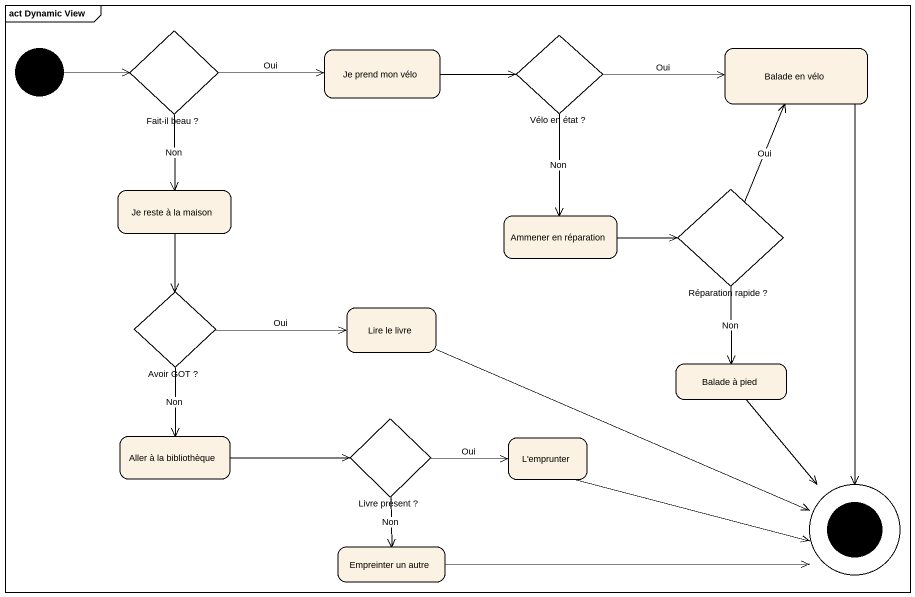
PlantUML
@startuml
mainframe act Dynamic View
hide empty description
state "Fait-il beau ?" as Fait_il_beau <<choice>>
state "Vélo en état ?" as Vélo_en_état <<choice>>
state "Je prend mon vélo" as Je_prend_mon_vélo
state "Balade en vélo" as Balade_en_vélo
state "Je reste à la maison" as Je_reste_à_la_maison
state "Réparation rapide ?" as Réparation_rapide <<choice>>
state "Ammener en réparation" as Ammener_en_réparation
state "Avoir GOT ?" as Avoir_GOT <<choice>>
state "Lire le livre" as Lire_le_livre
state "Balade à pied" as Balade_à_pied
state "Livre présent ?" as Livre_présent <<choice>>
state "Aller à la bibliothèque" as Aller_à_la_bibliothèque
state "L'emprunter" as L_emprunter
state "Empreinter un autre" as Empreinter_un_autre
[*] -right-> Fait_il_beau
Fait_il_beau -right-> Je_prend_mon_vélo : Oui
Fait_il_beau --> Je_reste_à_la_maison : Non
Vélo_en_état -right-> Balade_en_vélo : Oui
Vélo_en_état --> Ammener_en_réparation : Non
Je_prend_mon_vélo -right-> Vélo_en_état
Je_reste_à_la_maison --> Avoir_GOT
Réparation_rapide -up-> Balade_en_vélo : Oui
Réparation_rapide --> Balade_à_pied : Non
Ammener_en_réparation -right-> Réparation_rapide
Avoir_GOT -right-> Lire_le_livre : Oui
Avoir_GOT --> Aller_à_la_bibliothèque : Non
Livre_présent -right-> L_emprunter : Oui
Livre_présent --> Empreinter_un_autre : Non
Aller_à_la_bibliothèque -right-> Livre_présent
Balade_en_vélo --> [*]
Lire_le_livre -right-> [*]
Balade_à_pied --> [*]
L_emprunter -right-> [*]
Empreinter_un_autre -right-> [*]
@enduml
